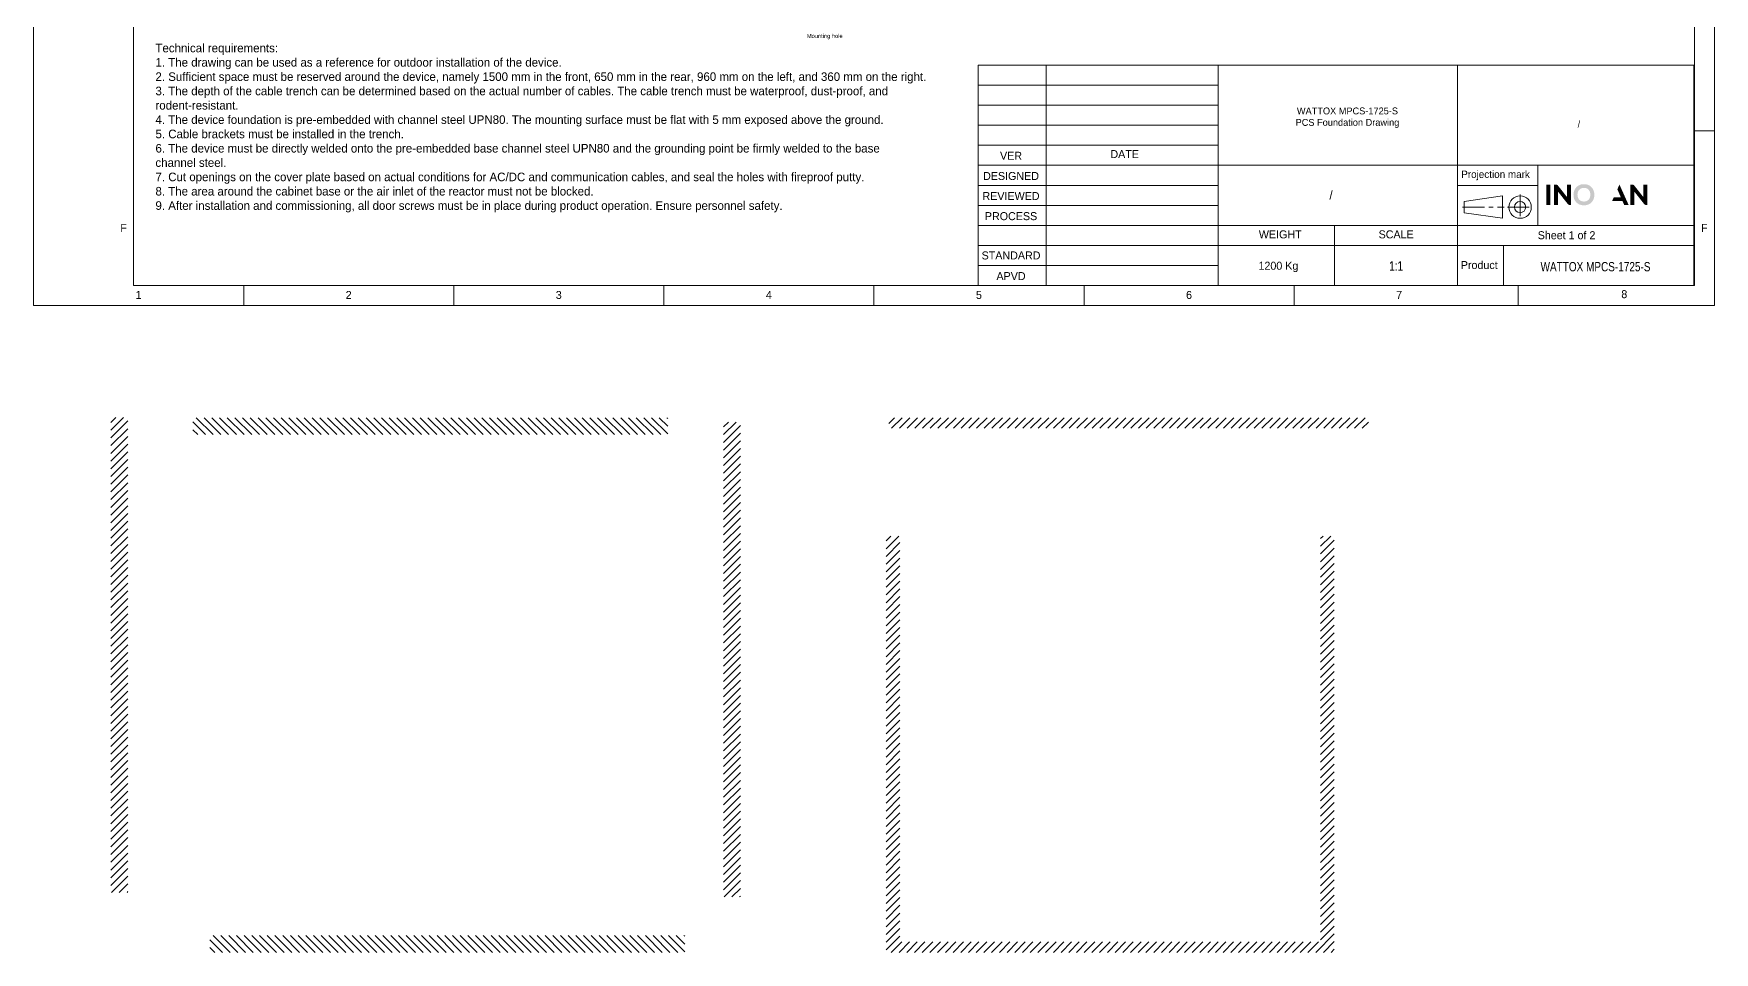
# Model space of a CAD drawing. Header units: inches. Extents: x -4705 to 38647, y 7098 to 31800.
# Drawn here: x 3432 to 13213, y 19762 to 25108 of the extents above; entities that cross this region are included whole.
import ezdxf
from ezdxf.enums import TextEntityAlignment as Align

# ---------------------------------------------------------------- set-up
doc = ezdxf.new("R2010")
doc.units = ezdxf.units.IN
doc.header["$LTSCALE"] = 10
doc.header["$MEASUREMENT"] = 0
doc.linetypes.add('CENTERX2', pattern=[20.32, 12.7, -2.54, 2.54, -2.54])
doc.layers.get('0').update_dxf_attribs({"lineweight": 0})
doc.styles.add('DWGTransNewTextStyle', font='SourceHanSansCN-Normal.ttf')
doc.styles.get("Standard").update_dxf_attribs({"font": 'SourceHanSansCN-Normal.ttf'})

msp = doc.modelspace()

# ---------------------------------------------------------------- hatches: boundary and pattern name
h = msp.add_hatch(color=256)
h.dxf.hatch_style = 1
edge = h.paths.add_edge_path()
edge.add_spline(control_points=[(12235.246, 24111.515), (12235.246, 24111.515), (12258.591, 24111.515), (12258.591, 24111.515), (12258.591, 24111.515), (12258.591, 24111.515), (12258.591, 24229.758), (12258.591, 24229.758), (12258.591, 24229.758), (12258.591, 24229.758), (12235.246, 24229.758), (12235.246, 24229.758), (12235.246, 24229.758), (12235.246, 24229.758), (12235.246, 24111.515), (12235.246, 24111.515)], knot_values=[0, 0, 0, 0, 0.25, 0.25, 0.25, 0.25000001, 0.5, 0.5, 0.5, 0.50000001, 0.75, 0.75, 0.75, 0.75000001, 1, 1, 1, 1], degree=3, periodic=0)
h = msp.add_hatch(color=256)
h.dxf.hatch_style = 1
edge = h.paths.add_edge_path()
edge.add_spline(control_points=[(12354.559, 24229.854), (12354.559, 24229.854), (12354.559, 24158.675), (12354.559, 24158.675), (12354.559, 24158.675), (12354.559, 24158.675), (12302.38, 24224.659), (12302.38, 24224.659), (12302.38, 24224.659), (12300.033, 24227.713), (12296.366, 24229.666), (12292.243, 24229.666), (12292.243, 24229.666), (12292.243, 24229.666), (12279.46, 24229.666), (12279.46, 24229.666), (12279.46, 24229.666), (12279.46, 24229.666), (12279.46, 24111.391), (12279.46, 24111.391), (12279.46, 24111.391), (12279.46, 24111.391), (12302.962, 24111.391), (12302.962, 24111.391), (12302.962, 24111.391), (12302.962, 24111.391), (12302.962, 24188.74), (12302.962, 24188.74), (12302.962, 24188.74), (12302.962, 24188.74), (12361.502, 24115.011), (12361.502, 24115.011), (12361.502, 24115.011), (12363.199, 24112.808), (12365.846, 24111.391), (12368.804, 24111.391), (12368.804, 24111.391), (12368.804, 24111.391), (12378.058, 24111.391), (12378.058, 24111.391), (12378.058, 24111.391), (12378.058, 24111.391), (12378.058, 24229.854), (12378.058, 24229.854), (12378.058, 24229.854), (12378.058, 24229.854), (12354.559, 24229.854), (12354.559, 24229.854)], knot_values=[0, 0, 0, 0, 0.08333333, 0.08333333, 0.08333333, 0.08333334, 0.16666667, 0.16666667, 0.16666667, 0.16666668, 0.25, 0.25, 0.25, 0.25000001, 0.33333333, 0.33333333, 0.33333333, 0.33333334, 0.41666667, 0.41666667, 0.41666667, 0.41666668, 0.5, 0.5, 0.5, 0.50000001, 0.58333333, 0.58333333, 0.58333333, 0.58333334, 0.66666667, 0.66666667, 0.66666667, 0.66666668, 0.75, 0.75, 0.75, 0.75000001, 0.83333333, 0.83333333, 0.83333333, 0.83333334, 0.91666667, 0.91666667, 0.91666667, 0.91666668, 1, 1, 1, 1], degree=3, periodic=0)
h = msp.add_hatch(color=256)
h.dxf.hatch_style = 1
edge = h.paths.add_edge_path()
edge.add_spline(control_points=[(12454.056, 24232.246), (12412.247, 24232.246), (12393.249, 24199.979), (12393.249, 24169.943), (12393.249, 24169.943), (12393.249, 24153.64), (12398.522, 24138.716), (12408.077, 24127.854), (12408.077, 24127.854), (12418.921, 24115.514), (12434.853, 24109), (12454.056, 24109), (12454.056, 24109), (12473.133, 24109), (12488.998, 24115.608), (12499.846, 24128.105), (12499.846, 24128.105), (12509.225, 24139.002), (12514.512, 24153.919), (12514.687, 24170.103), (12514.687, 24170.103), (12514.858, 24187.544), (12508.533, 24204.072), (12497.276, 24215.436), (12497.276, 24215.436), (12486.404, 24226.452), (12471.434, 24232.246), (12454.056, 24232.246)], knot_values=[0, 0, 0, 0, 0.14285714, 0.14285714, 0.14285714, 0.14285715, 0.28571429, 0.28571429, 0.28571429, 0.2857143, 0.42857143, 0.42857143, 0.42857143, 0.42857144, 0.57142857, 0.57142857, 0.57142857, 0.57142858, 0.71428571, 0.71428571, 0.71428571, 0.71428572, 0.85714286, 0.85714286, 0.85714286, 0.85714287, 1, 1, 1, 1], degree=3, periodic=0)
edge = h.paths.add_edge_path(flags=16)
edge.add_spline(control_points=[(12427.485, 24200.45), (12434.175, 24207.312), (12443.131, 24210.743), (12454.056, 24210.743), (12454.056, 24210.743), (12464.897, 24210.743), (12473.763, 24207.344), (12480.355, 24200.638), (12480.355, 24200.638), (12487.646, 24193.21), (12491.691, 24181.969), (12491.517, 24169.82), (12491.517, 24169.82), (12491.171, 24150.868), (12481.159, 24130.657), (12454.056, 24130.657), (12454.056, 24130.657), (12427.074, 24130.657), (12416.906, 24150.802), (12416.404, 24169.632), (12416.404, 24169.632), (12416.103, 24181.655), (12420.134, 24192.896), (12427.485, 24200.45)], knot_values=[0, 0, 0, 0, 0.16666667, 0.16666667, 0.16666667, 0.16666668, 0.33333333, 0.33333333, 0.33333333, 0.33333334, 0.5, 0.5, 0.5, 0.50000001, 0.66666667, 0.66666667, 0.66666667, 0.66666668, 0.83333333, 0.83333333, 0.83333333, 0.83333334, 1, 1, 1, 1], degree=3, periodic=0)
h = msp.add_hatch(color=256)
h.dxf.hatch_style = 1
edge = h.paths.add_edge_path()
edge.add_spline(control_points=[(12660.823, 24229.759), (12660.823, 24229.759), (12648.529, 24202.276), (12648.529, 24202.276), (12648.529, 24202.276), (12648.529, 24202.276), (12668.913, 24155.526), (12668.913, 24155.526), (12668.913, 24155.526), (12668.913, 24155.526), (12627.563, 24155.526), (12627.563, 24155.526), (12627.563, 24155.526), (12627.563, 24155.526), (12617.661, 24133.523), (12617.661, 24133.523), (12617.661, 24133.523), (12617.661, 24133.523), (12678.388, 24133.523), (12678.388, 24133.523), (12678.388, 24133.523), (12678.388, 24133.523), (12688.242, 24111.517), (12688.242, 24111.517), (12688.242, 24111.517), (12688.242, 24111.517), (12713.884, 24111.517), (12713.884, 24111.517), (12713.884, 24111.517), (12713.884, 24111.517), (12660.823, 24229.759), (12660.823, 24229.759)], knot_values=[0, 0, 0, 0, 0.125, 0.125, 0.125, 0.12500001, 0.25, 0.25, 0.25, 0.25000001, 0.375, 0.375, 0.375, 0.37500001, 0.5, 0.5, 0.5, 0.50000001, 0.625, 0.625, 0.625, 0.62500001, 0.75, 0.75, 0.75, 0.75000001, 0.875, 0.875, 0.875, 0.87500001, 1, 1, 1, 1], degree=3, periodic=0)
h = msp.add_hatch(color=256)
h.dxf.hatch_style = 1
edge = h.paths.add_edge_path()
edge.add_spline(control_points=[(12798.771, 24229.854), (12798.771, 24229.854), (12798.771, 24158.675), (12798.771, 24158.675), (12798.771, 24158.675), (12798.771, 24158.675), (12746.575, 24224.659), (12746.575, 24224.659), (12746.575, 24224.659), (12744.247, 24227.713), (12740.578, 24229.666), (12736.439, 24229.666), (12736.439, 24229.666), (12736.439, 24229.666), (12723.691, 24229.666), (12723.691, 24229.666), (12723.691, 24229.666), (12723.691, 24229.666), (12723.691, 24111.391), (12723.691, 24111.391), (12723.691, 24111.391), (12723.691, 24111.391), (12747.205, 24111.391), (12747.205, 24111.391), (12747.205, 24111.391), (12747.205, 24111.391), (12747.205, 24188.74), (12747.205, 24188.74), (12747.205, 24188.74), (12747.205, 24188.74), (12805.743, 24115.011), (12805.743, 24115.011), (12805.743, 24115.011), (12807.444, 24112.808), (12810.089, 24111.391), (12813.03, 24111.391), (12813.03, 24111.391), (12813.03, 24111.391), (12822.269, 24111.391), (12822.269, 24111.391), (12822.269, 24111.391), (12822.269, 24111.391), (12822.269, 24229.854), (12822.269, 24229.854), (12822.269, 24229.854), (12822.269, 24229.854), (12798.771, 24229.854), (12798.771, 24229.854)], knot_values=[0, 0, 0, 0, 0.08333333, 0.08333333, 0.08333333, 0.08333334, 0.16666667, 0.16666667, 0.16666667, 0.16666668, 0.25, 0.25, 0.25, 0.25000001, 0.33333333, 0.33333333, 0.33333333, 0.33333334, 0.41666667, 0.41666667, 0.41666667, 0.41666668, 0.5, 0.5, 0.5, 0.50000001, 0.58333333, 0.58333333, 0.58333333, 0.58333334, 0.66666667, 0.66666667, 0.66666667, 0.66666668, 0.75, 0.75, 0.75, 0.75000001, 0.83333333, 0.83333333, 0.83333333, 0.83333334, 0.91666667, 0.91666667, 0.91666667, 0.91666668, 1, 1, 1, 1], degree=3, periodic=0)
h = msp.add_hatch()
h.set_pattern_fill('ANSI31', color=0, scale=10)
h.set_pattern_definition([(45, (-393.914, 41558.408), (-22.45064, 22.45064), [])])
h.paths.add_polyline_path([(3981.107, 20110.116), (3981.107, 22873.948), (3882.499, 22873.948), (3882.499, 20110.116)])
h = msp.add_hatch()
h.set_pattern_fill('ANSI31', color=0, scale=10, angle=90)
h.set_pattern_definition([(135, (-14325.266, 18498.35), (-22.45064, -22.45064), [])])
h.paths.add_polyline_path([(7123.026, 22873.371), (4359.194, 22873.371), (4359.194, 22774.763), (7123.026, 22774.763)])
h = msp.add_hatch()
h.set_pattern_fill('ANSI31', color=0, scale=10)
h.set_pattern_definition([(45, (3170.92, 41532.604), (-22.45064, 22.45064), [])])
h.paths.add_polyline_path([(7545.942, 20084.311), (7545.942, 22848.143), (7447.333, 22848.143), (7447.333, 20084.311)])
at = {"ltscale": 30}
h = msp.add_hatch(dxfattribs=at)
h.set_pattern_fill('ANSI31', color=0, scale=10)
h.set_pattern_definition([(45, (-1413.264, 46963.724), (-22.45064, 22.45064), [])])
h.paths.add_polyline_path([(8408.476, 22873.371), (8408.476, 22812.088), (11200.245, 22812.088), (11200.245, 22873.371)])
h = msp.add_hatch()
h.set_pattern_fill('ANSI31', scale=10)
h.set_pattern_definition([(45, (1087.655, 19744.628), (-22.45064, 22.45064), [])])
h.paths.add_polyline_path([(11001.18, 22184.227), (11001.18, 19761.692), (8393.18, 19761.692), (8393.18, 22184.227), (8473.18, 22184.227), (8473.18, 19822.657), (10921.68, 19822.657), (10921.68, 22184.227)])
h = msp.add_hatch()
h.set_pattern_fill('ANSI31', color=0, scale=10, angle=90)
h.set_pattern_definition([(135, (-14226.602, 15485.28), (-22.45064, -22.45064), [])])
h.paths.add_polyline_path([(7221.691, 19860.301), (4457.859, 19860.301), (4457.859, 19761.692), (7221.691, 19761.692)])

# ---------------------------------------------------------------- linework, layer by layer
msp.add_line((3432.404, 30441.892), (3432.404, 23525.505))
at = {"color": 7, "linetype": 'Continuous', "lineweight": 0}
for p, q in [((13213.154, 30441.892), (13213.154, 23525.505)), ((4014.592, 30325.455), (4014.592, 23641.942)), ((13096.717, 30325.455), (13096.717, 23641.942)), ((13096.717, 24542.292), (13213.154, 24542.292)), ((11757.542, 24131.115), (11980.622, 24163.648)), ((11980.622, 24163.648), (11980.622, 24033.518)), ((11757.542, 24131.115), (11757.542, 24066.05)), ((11980.622, 24033.518), (11757.542, 24066.05)), ((4014.592, 23641.942), (13096.717, 23641.942)), ((4654.998, 23641.942), (4654.998, 23525.505)), ((5877.592, 23641.942), (5877.592, 23525.505)), ((7100.185, 23641.942), (7100.185, 23525.505)), ((8322.779, 23641.942), (8322.779, 23525.505)), ((9545.373, 23641.942), (9545.373, 23525.505)), ((10767.967, 23641.942), (10767.967, 23525.505)), ((12070.815, 23641.942), (12070.815, 23525.505)), ((3432.404, 23525.505), (13213.154, 23525.505))]:
    msp.add_line(p, q, dxfattribs=at)
at = {"color": 0, "ltscale": 50}
for p, q in [((8928.084, 24808.322), (8928.084, 24924.322)), ((13093.215, 24924.322), (8928.084, 24924.322)), ((9323.972, 24808.322), (9323.972, 24924.322)), ((10325.334, 24808.322), (10325.334, 24924.322)), ((13093.215, 24808.322), (13093.215, 24924.322)), ((10325.334, 24808.322), (8928.084, 24808.322))]:
    msp.add_line(p, q, dxfattribs=at)
at = {"color": 0, "linetype": 'Continuous', "lineweight": 0}
for p, q in [((11719.253, 24924.322), (11719.253, 23642.478)), ((8928.084, 24808.322), (8928.084, 23642.478)), ((9323.972, 24808.322), (9323.972, 24342.572)), ((10325.334, 24808.322), (10325.334, 23642.478)), ((13093.215, 23642.478), (13093.215, 24808.322)), ((8928.084, 24691.884), (10325.334, 24691.884)), ((8928.084, 24575.447), (10325.334, 24575.447)), ((8928.084, 24459.009), (10325.334, 24459.009)), ((8928.084, 24342.572), (13093.215, 24342.572)), ((9323.972, 24342.572), (9323.972, 23642.478)), ((12185.203, 24342.572), (12185.203, 23991.79)), ((8928.084, 24224.665), (10325.334, 24224.665)), ((8928.734, 23641.942), (8928.734, 24188.228)), ((11719.253, 24224.665), (12184.138, 24224.665)), ((8928.084, 24108.228), (10325.334, 24108.228)), ((8928.084, 23991.79), (13093.215, 23991.79)), ((11002.476, 23991.79), (11002.476, 23642.478)), ((8928.084, 23875.353), (13093.215, 23875.353)), ((11985.817, 23875.238), (11985.817, 23642.317)), ((8928.084, 23758.915), (10325.334, 23758.915)), ((7196.736, 23641.942), (8928.734, 23641.942)), ((8928.084, 23642.478), (13093.215, 23642.478))]:
    msp.add_line(p, q, dxfattribs=at)
at = {"color": 7, "linetype": 'CENTERX2', "lineweight": 0}
for p, q in [((12082.868, 24172.943), (12082.868, 24024.223)), ((11748.247, 24098.583), (11989.917, 24098.583)), ((12008.508, 24098.583), (12157.228, 24098.583))]:
    msp.add_line(p, q, dxfattribs=at)
at = {"color": 7, "linetype": 'Continuous', "lineweight": 0}
for radius in [65.065, 32.533]:
    msp.add_circle((12082.868, 24098.583), radius, dxfattribs=at)

# ---------------------------------------------------------------- texts
at = {"style": 'DWGTransNewTextStyle', "width": 0.8}
msp.add_text('WATTOX MPCS-1725-S', height=54.3375, dxfattribs=at).set_placement((12201.586, 23724.874))
at = {"lineweight": 0, "style": 'DWGTransNewTextStyle'}
for s, insert, char_height, width, attachment_point in [('Technical requirements: \\P1. The drawing can be used as a reference for outdoor installation of the device. \\P2. Sufficient space must be reserved around the device, namely 1500 mm in the front, 650 mm in the rear, 960 mm on the left, and 360 mm on the right. \\P3. The depth of the cable trench can be determined based on the actual number of cables. The cable trench must be waterproof, dust-proof, and rodent-resistant. \\P4. The device foundation is pre-embedded with channel steel UPN80. The mounting surface must be flat with 5 mm exposed above the ground. \\P5. Cable brackets must be installed in the trench. \\P6. The device must be directly welded onto the pre-embedded base channel steel UPN80 and the grounding point be firmly welded to the base channel steel. \\P7. Cut openings on the cover plate based on actual conditions for AC/DC and communication cables, and seal the holes with fireproof putty. \\P8. The area around the cabinet base or the air inlet of the reactor must not be blocked. \\P9. After installation and commissioning, all door screws must be in place during product operation. Ensure personnel safety.', (4141.406, 25049.558), 50, 4373.1881, 1), ('{WATTOX MPCS-1725-S\\PPCS Foundation Drawing}', (11077.891, 24618.972), 40, 1230.9993, 5)]:
    msp.add_mtext(s, dxfattribs=dict(at, insert=insert, char_height=char_height, width=width, attachment_point=attachment_point))
at = {"color": 0, "insert": (7932.264, 25106.721), "char_height": 24, "width": 386.52066, "attachment_point": 1, "style": 'DWGTransNewTextStyle'}
msp.add_mtext('Mounting hole', dxfattribs=at)
at = {"lineweight": 0, "attachment_point": 1}
for insert, char_height, width in [((12417.151, 24600.754), 40, 984.79944), ((10972.951, 24193.272), 50, 1230.9993)]:
    msp.add_mtext('/', dxfattribs=dict(at, insert=insert, char_height=char_height, width=width))
at = {"color": 0, "linetype": 'Continuous', "lineweight": 0, "style": 'DWGTransNewTextStyle'}
for s, insert, char_height, attachment_point in [('VER', (9120.198, 24397.397), 46.575, 5), ('DATE', (9698.447, 24430.511), 46.575, 1), ('DESIGNED', (9120.198, 24279.398), 46.575, 5), ('Projection mark', (11739.966, 24311.22), 43, 1), ('REVIEWED', (9120.198, 24163.053), 46.575, 5), ('PROCESS', (9120.198, 24045.788), 46.575, 5), ('WEIGHT', (10562.265, 23963.292), 46.575, 1), ('SCALE', (11259.224, 23963.292), 46.575, 1), ('Sheet 1 of 2', (12184.896, 23958.299), 46.575, 1), ('STANDARD', (9120.198, 23817.058), 46.575, 5), ('{1200 Kg}', (10560.137, 23780.822), 46.575, 1), ('Product', (11737.454, 23784.83), 46.575, 1), ('APVD', (9120.198, 23697.303), 46.575, 5)]:
    msp.add_mtext(s, dxfattribs=dict(at, insert=insert, char_height=char_height, attachment_point=attachment_point))
at = {"color": 7, "linetype": 'Continuous', "lineweight": 0, "char_height": 46.575, "attachment_point": 2, "style": 'DWGTransNewTextStyle'}
for s, insert in [('F', (3955.807, 24000.908)), ('F', (13154.369, 24000.908)), ('1', (4043.135, 23610.843)), ('2', (5265.729, 23610.843)), ('3', (6488.323, 23610.843)), ('4', (7710.916, 23610.843)), ('5', (8933.51, 23610.843)), ('6', (10156.104, 23610.843)), ('7', (11378.698, 23610.843)), ('8', (12688.925, 23615.334))]:
    msp.add_mtext(s, dxfattribs=dict(at, insert=insert))
at = {"lineweight": 0, "style": 'DWGTransNewTextStyle', "width": 0.8}
msp.add_attdef('1:1', text='1:1', height=54.3375, dxfattribs=at).set_placement((11360.872, 23756.352), align=Align.MIDDLE)

doc.saveas('drawing.dxf')
